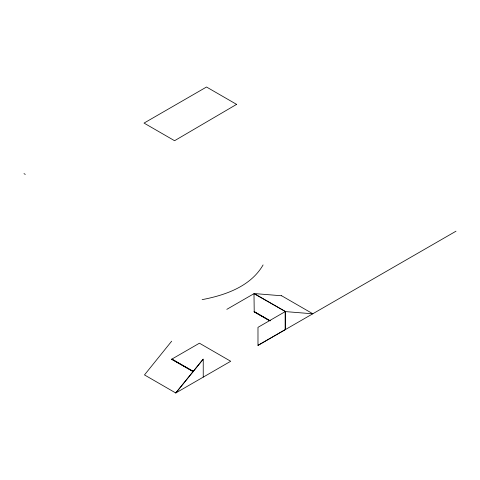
<?xml version="1.0" encoding="UTF-8"?>
<svg xmlns="http://www.w3.org/2000/svg" width="480" height="480" viewBox="0 0 480 480"><rect width="100%" height="100%" fill="white"/><g stroke="black" fill="none" stroke-linecap="round" stroke-linejoin="round"><path stroke-width="0.72" d="M263.088 264.936C250.668 286.482 225.27 295.224 202.128 299.64M171.66 341.196L144.48 374.922L175.764 392.988L230.712 361.266L199.428 343.2L171.66 359.232L193.368 371.766M226.818 309.348L253.986 293.664L285.504 311.598L312.9 313.818L281.61 295.752M254.214 311.568L253.986 293.664M257.982 345.378L285.15 329.694L285.15 311.652L257.982 327.342L257.982 345.378L456 231.198M281.658 295.782L254.262 293.556L285.504 311.598L285.504 329.634M24 173.658L25.284 174.366M171.66 359.232L193.572 371.652M270.066 320.85L253.986 311.7L269.568 320.694M254.262 311.598L270.204 320.796M171.954 359.064L193.662 371.598M203.238 377.124L203.238 359.088L175.764 392.988L202.944 359.454M236.586 104.37L174.57 140.712L144.036 123.084L206.52 87.012L236.586 104.37"/></g></svg>
